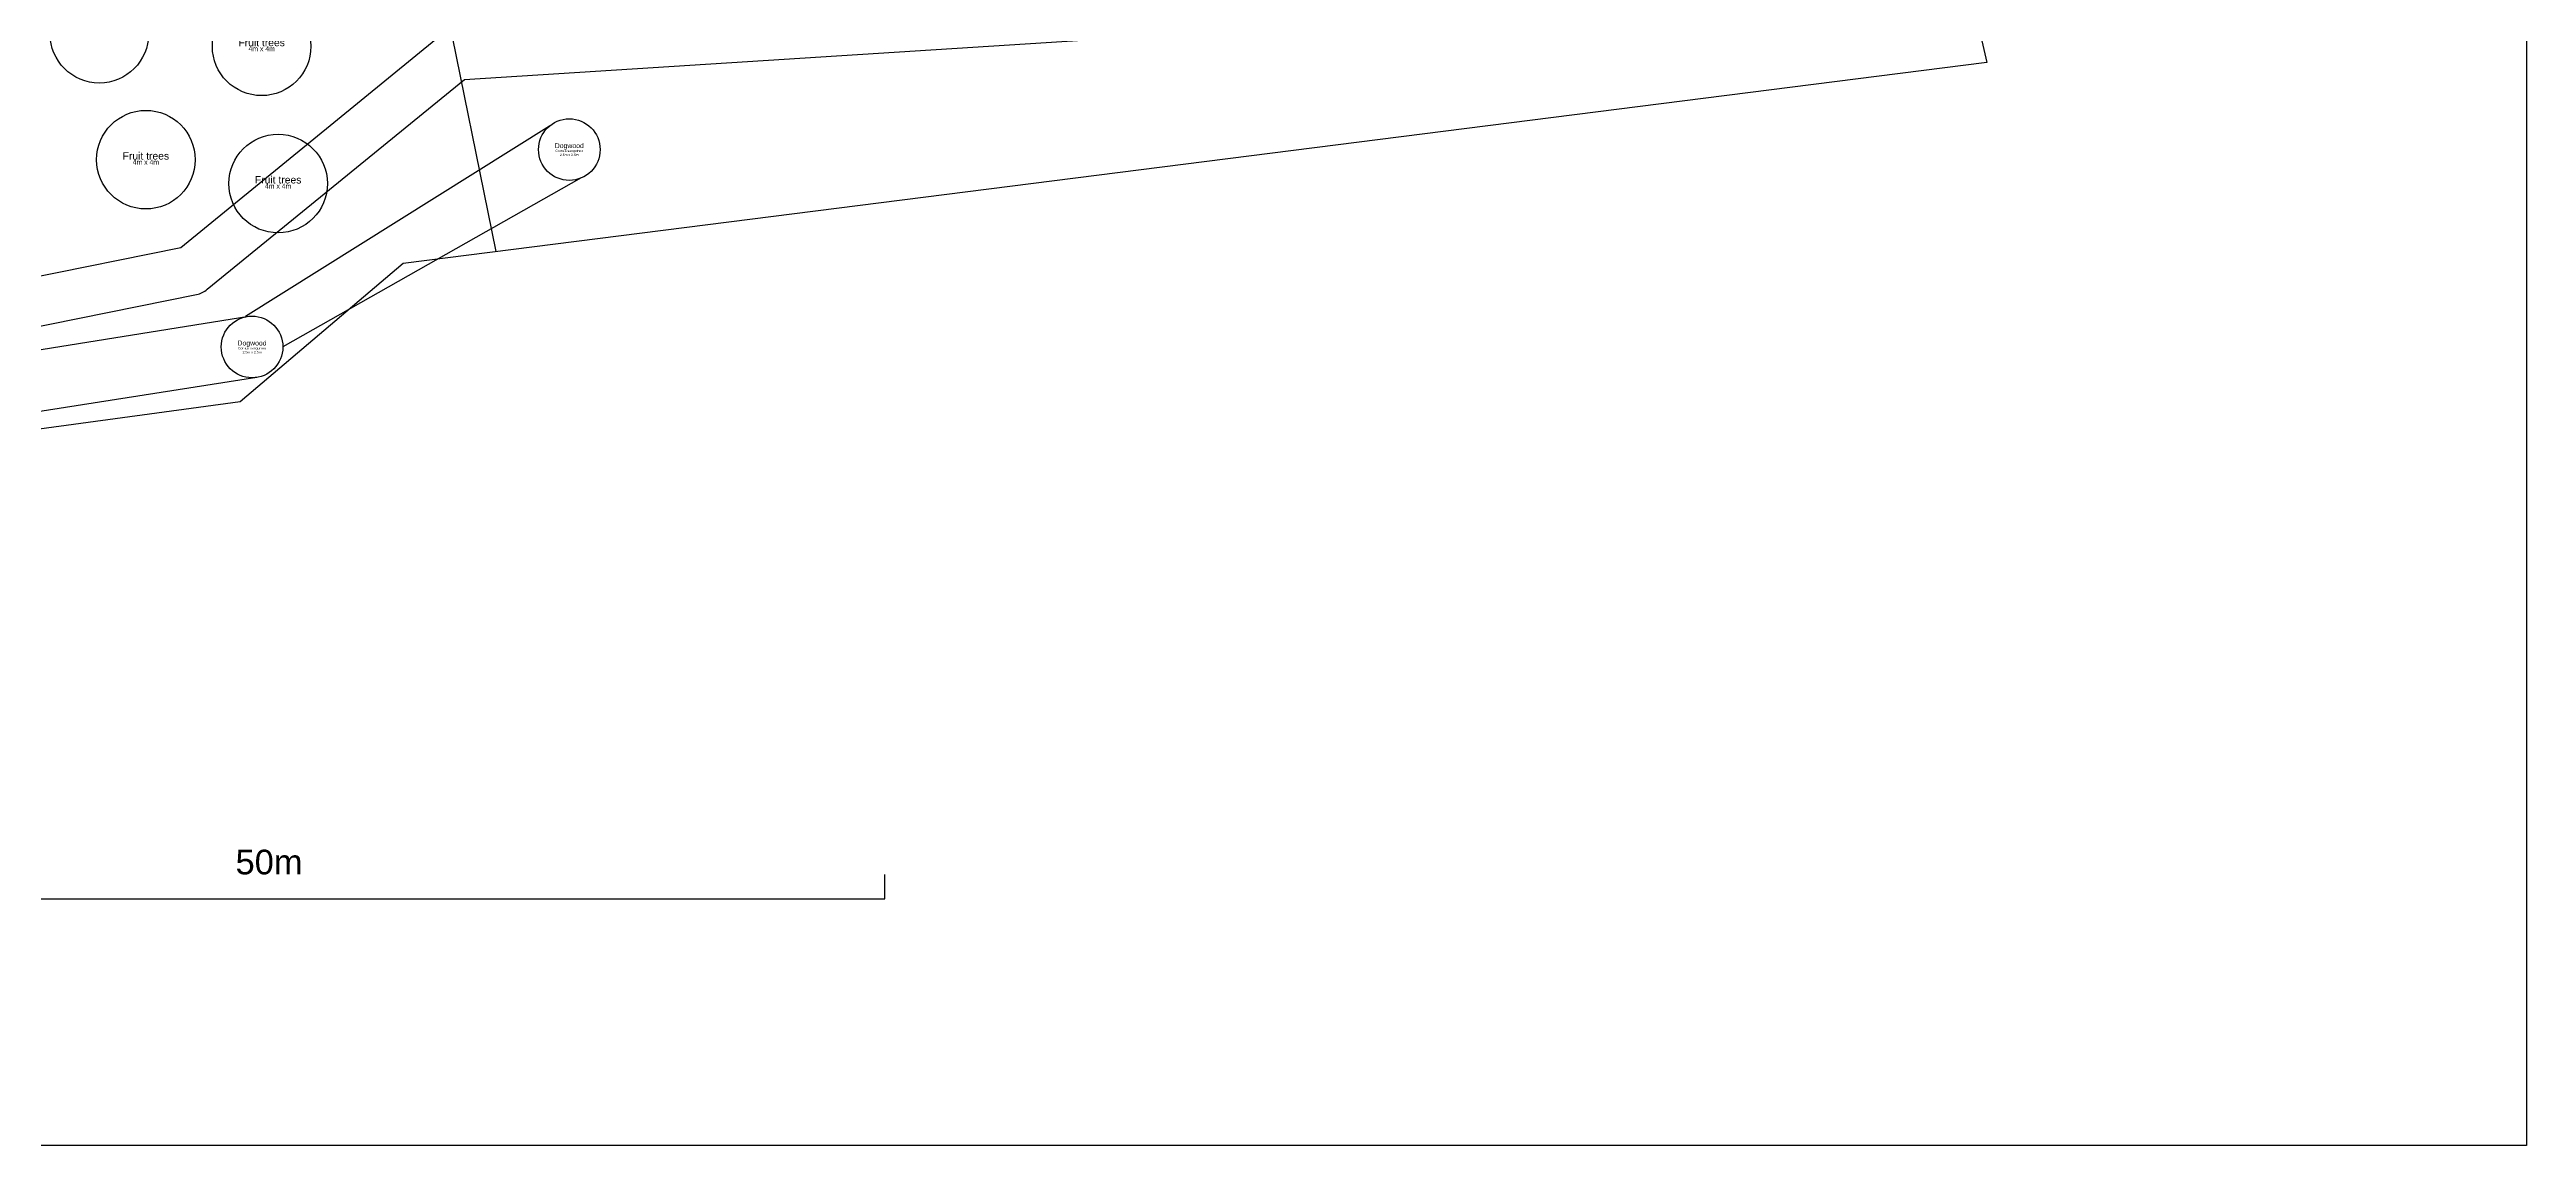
# Model space of a CAD drawing. Header units: metres. Extents: x 0 to 187, y 0 to 132.
# Drawn here: x 86.1 to 186.6, y 0 to 44.5 of the extents above; entities that cross this region are included whole.
import ezdxf

# ---------------------------------------------------------------- set-up
doc = ezdxf.new("R2010")
doc.units = ezdxf.units.M
for name, color, linetype, lineweight in [('Area', 30, 'Continuous', 25), ('Boundary', 1, 'Continuous', 25), ('Plant - Shrub', 3, 'Continuous', 25), ('Plant - Tree', 3, 'Continuous', 25), ('Plant label', 30, 'Continuous', 25)]:
    doc.layers.add(name, color=color, linetype=linetype, lineweight=lineweight)
doc.layers.add('Legend', color=40, linetype='Continuous', lineweight=25, true_color=0xffbb00)
doc.layers.add('xSatellite', color=18, linetype='Continuous', lineweight=25, true_color=0x000000)
doc.styles.add('textstyle3', font='')
doc.styles.get('textstyle3').set_extended_font_data('Arial')
picture_1 = doc.add_image_def('image1.webp', size_in_pixel=(736, 1041))

# ---------------------------------------------------------------- blocks, each defined once
blk = doc.blocks.new('Legend')
at = {"layer": 'Legend'}
for p, q in [((0, 80), (-1, 80)), ((0, 30), (0, 80)), ((0, 30), (-1, 30)), ((0, 20), (-1, 20)), ((0, 10), (0, 20)), ((0, 10), (-1, 10)), ((-2, 0), (2, 0))]:
    blk.add_line(p, q, dxfattribs=at)
for points in [[(-0.007452, 2.399344), (0.403236, 1.988656), (0, 3.4), (-0.007452, 3.426064), (-0.41814, 1.988656), (-0.007452, 2.399344)], [(0, -2), (0, 3.4)]]:
    blk.add_lwpolyline(points, dxfattribs=at)
at = {"layer": 'Legend', "rotation": 90, "style": 'textstyle3'}
for s, insert, char_height, attachment_point in [('50m', (-2, 55), 1, 2), ('10m', (-2, 15), 1, 2), ('N', (0, 5), 1.2, 5), ('W', (-3.6, 0), 1.2, 5), ('E', (3.6, 0), 1.2, 5), ('S', (0, -3.6), 1.2, 5)]:
    blk.add_mtext(s, dxfattribs=dict(at, insert=insert, char_height=char_height, attachment_point=attachment_point))
blk = doc.blocks.new('Tree - Malus domestica MM106')
at = {"layer": 'Plant - Tree'}
blk.add_circle((0, 0), 2, dxfattribs=at)
at = {"layer": 'Plant - Tree', "insert": (0, 0), "char_height": 0.3, "attachment_point": 8, "line_spacing_factor": 0.971628, "style": 'textstyle3'}
blk.add_mtext('\\c32767;Fruit trees', dxfattribs=at)
at = {"layer": 'Plant label', "insert": (0, 0), "char_height": 0.1, "attachment_point": 2, "line_spacing_factor": 0.971628, "style": 'textstyle3'}
blk.add_mtext('\\c32767;\\H0.2;4m x 4m', dxfattribs=at)
blk = doc.blocks.new('Shrub - Cornus sericea')
at = {"layer": 'Plant - Shrub'}
blk.add_circle((0, 0), 1.25, dxfattribs=at)
at = {"layer": 'Plant - Shrub', "insert": (0, 0), "char_height": 0.2, "attachment_point": 8, "line_spacing_factor": 0.971628, "style": 'textstyle3'}
blk.add_mtext('\\c32767;Dogwood', dxfattribs=at)
at = {"layer": 'Plant label', "insert": (0, 0), "char_height": 0.1, "attachment_point": 2, "line_spacing_factor": 0.971628, "style": 'textstyle3'}
blk.add_mtext('\\c32767;Cornus sanguinea\\P2.5m x 2.5m', dxfattribs=at)

msp = doc.modelspace()

# ---------------------------------------------------------------- linework, layer by layer
at = {"layer": 'Area', "flags": 128}
for points in [[(45.36, 53.95), (59.95, 57.11), (64.42, 30, 0.424772), (65.61, 29.19), (92.06, 34.53, 0.121811), (92.49, 34.74), (102.94, 43.26), (160.16, 46.9, 0.45645), (161.08, 48.1), (150.67, 98.05, 0.139621), (150.41, 98.53), (144.93, 104.3, 0.218141), (144.15, 104.61), (31.6, 99.12), (23.45, 98.84, 0.38848), (22.48, 97.9), (20.25, 56.7), (15.1, 50.05, 0.689941), (16.07, 48.46), (45.33, 53.95, 0.006898)], [(44.95, 55.91), (60.56, 59.28, -0.428761), (61.75, 58.47), (66.23, 31.35), (91.42, 36.44), (101.92, 45.01, -0.156461), (102.49, 45.23), (158.89, 48.82), (148.77, 97.36), (143.79, 102.59), (31.69, 97.12, -0.003561), (31.68, 97.12), (24.43, 96.87), (22.23, 56.28, -0.152528), (22.02, 55.72), (18.29, 50.91)]]:
    msp.add_lwpolyline(points, format="xyb", close=True, dxfattribs=at)
at = {"layer": 'Boundary'}
for p, q in [((90.37, 104.41), (104.21, 36.27)), ((153.21, 93.62), (164.74, 43.95)), ((164.74, 43.95), (100.44, 35.79)), ((100.44, 35.79), (93.83, 30.17)), ((93.83, 30.17), (18, 19.9))]:
    msp.add_line(p, q, dxfattribs=at)
at = {"layer": 'Plant - Shrub'}
for p, q in [((106.38, 41.36), (94.04, 33.63)), ((107.67, 39.26), (95.56, 32.4)), ((62.27, 28.53), (94.18, 33.65)), ((61.87, 26.09), (94.5, 31.17))]:
    msp.add_line(p, q, dxfattribs=at)

# ---------------------------------------------------------------- block references
at = {"layer": 'Legend', "rotation": 270}
msp.add_blockref('Legend', (40, 10), dxfattribs=at)
at = {"layer": 'Plant - Shrub'}
for p in [(107.19, 40.41), (94.31, 32.4)]:
    msp.add_blockref('Shrub - Cornus sericea', p, dxfattribs=at)
at = {"layer": 'Plant - Tree'}
for p in [(88.11, 45.11), (94.7, 44.6), (90, 40), (95.37, 39.03)]:
    msp.add_blockref('Tree - Malus domestica MM106', p, dxfattribs=at)

# ---------------------------------------------------------------- pictures from other files: only their frames are drawn
at = {"layer": 'xSatellite'}
image = msp.add_image(picture_1, insert=(0, 131.96), size_in_units=(131.96, 186.65), rotation=-90, dxfattribs=at)
image.dxf.flags = 7

doc.saveas('drawing.dxf')
